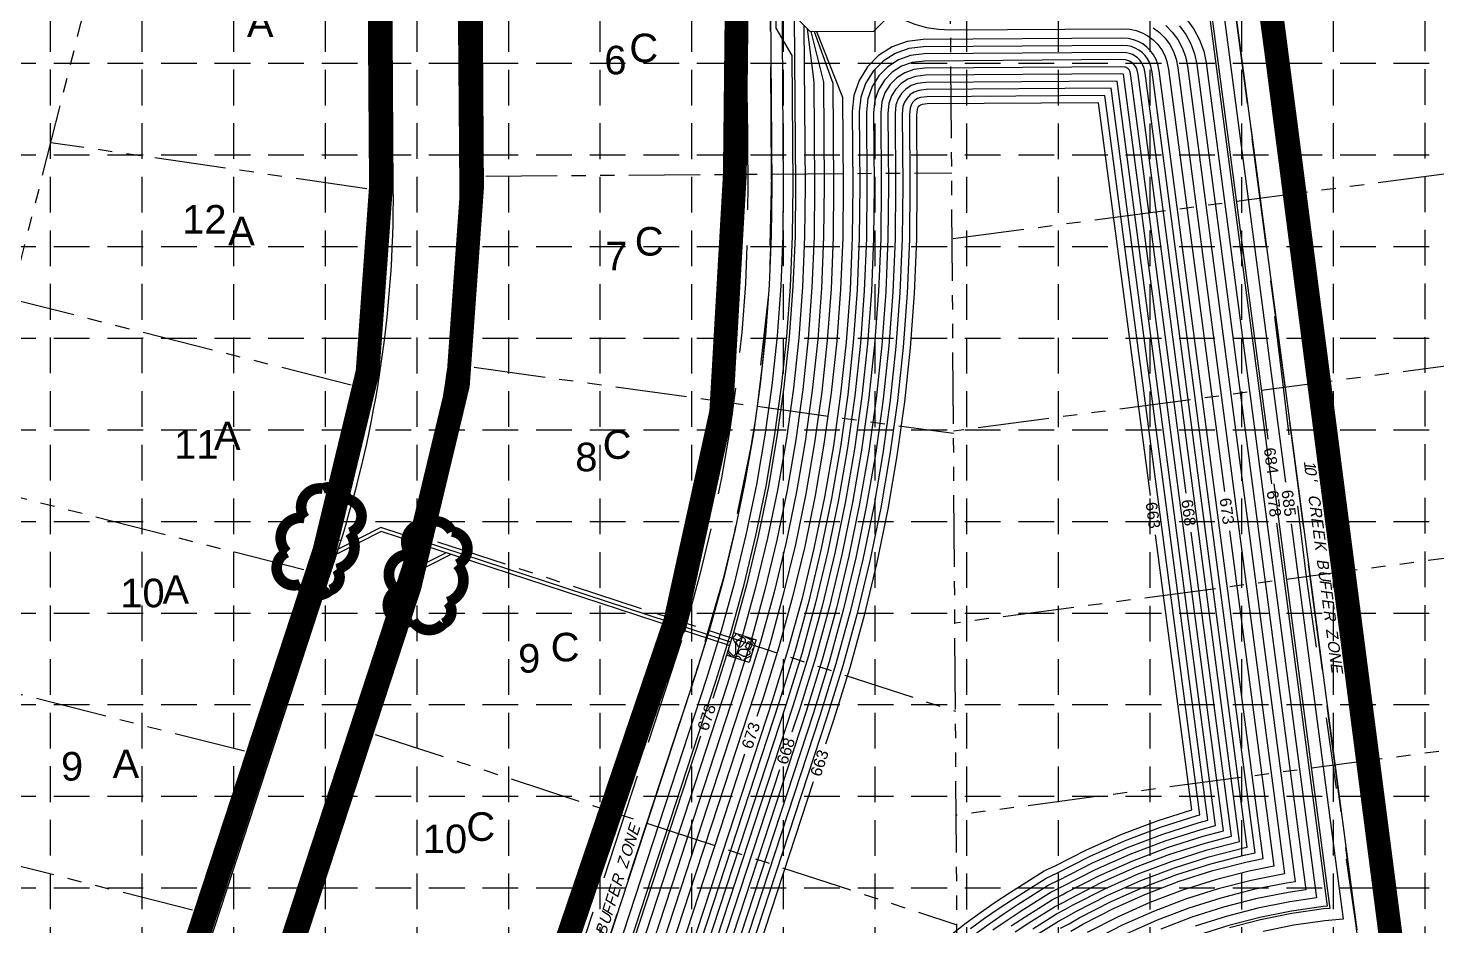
# Model space of a CAD drawing. Header units: inches. Extents: x 2374673 to 2376216, y 6907678 to 6910144.
# Drawn here: x 2375243 to 2375834, y 6909395 to 6909772 of the extents above; entities that cross this region are included whole.
import ezdxf
from ezdxf.enums import TextEntityAlignment as Align

# ---------------------------------------------------------------- set-up
doc = ezdxf.new("R2010")
doc.units = ezdxf.units.IN
doc.header["$LTSCALE"] = 60
doc.header["$MEASUREMENT"] = 0
for name, pattern in [('DASH', [1, 0.5, -0.5]), ('DASHED', [0.75, 0.5, -0.25]), ('HIDDEN', [0.375, 0.25, -0.125]), ('LEADER_LINE', [2, 1, 1]), ('LONG_DASH', [1, 0.75, -0.25]), ('LONG_TWO_SHORT', [1, 0.5, -0.1, 0.1, -0.1, 0.1, -0.1])]:
    doc.linetypes.add(name, pattern=pattern)
for name, color, linetype in [('100_WSE', 4, 'Continuous'), ('CREEK_BUFFER', 4, 'LEADER_LINE'), ('CURB', 5, 'Continuous'), ('Erosion Blanket', 84, 'Continuous'), ('GRADING_PAD-TEXT', 11, 'Continuous'), ('GRADING_POND', 5, 'Continuous'), ('GRID', 254, 'DASHED'), ('Inlet Protection', 5, 'Continuous'), ('LOT__40', 4, 'Continuous'), ('LOT_LINES', 13, 'LONG_TWO_SHORT'), ('SD_INLETS', 5, 'Continuous'), ('SD_PIPE', 1, 'Continuous'), ('Silt Fence', 200, 'Continuous')]:
    doc.layers.add(name, color=color, linetype=linetype)
doc.styles.add('LEROY_08', font='leroy', dxfattribs={"oblique": 15})
doc.styles.get("Standard").update_dxf_attribs({"font": 'ARIAL.TTF'})

# ---------------------------------------------------------------- blocks, each defined once
blk = doc.blocks.new('A$C166458B7')
at = {"layer": 'CREEK_BUFFER', "color": 250, "linetype": 'Continuous', "style": 'LEROY_08', "oblique": 15}
for s, p in [('1', (-0.15, 88.46)), ('0', (0.17, 86.08)), ("'", (0.79, 81.32)), ('C', (1.74, 74.18)), ('R', (2.37, 69.42)), ('E', (2.99, 64.66)), ('E', (3.62, 59.9)), ('K', (4.25, 55.14)), ('B', (5.3, 47.21)), ('U', (5.93, 42.45)), ('F', (6.45, 38.49)), ('F', (6.98, 34.52)), ('E', (7.5, 30.56)), ('R', (8.13, 25.8)), ('Z', (9.18, 17.87)), ('O', (9.8, 13.11)), ('N', (10.43, 8.35)), ('E', (11.06, 3.59))]:
    blk.add_text(s, height=4.8, rotation=277.52543, dxfattribs=at).set_placement(p)

msp = doc.modelspace()

# ---------------------------------------------------------------- linework, layer by layer
at = {"layer": '100_WSE', "color": 250, "linetype": 'DASH'}
for p, q in [((2375760.28, 6909700.23), (2375747.3, 6909796.8)), ((2375554.42, 6909785.64), (2375554.95, 6909710.45)), ((2375554.95, 6909710.45), (2375553.7, 6909659.99)), ((2375769.83, 6909620.8), (2375760.28, 6909700.23)), ((2375553.7, 6909659.99), (2375546.56, 6909597.27)), ((2375779.47, 6909541.38), (2375769.83, 6909620.8)), ((2375546.56, 6909597.27), (2375535.32, 6909542.81)), ((2375535.32, 6909542.81), (2375523.01, 6909500.32)), ((2375800.63, 6909393.07), (2375779.47, 6909541.38)), ((2375523.01, 6909500.32), (2375462.62, 6909315.76))]:
    msp.add_line(p, q, dxfattribs=at)
at = {"layer": 'CREEK_BUFFER', "color": 250, "linetype": 'LONG_DASH'}
for p, q in [((2375554.95, 6909710.45), (2375554.32, 6909800.44)), ((2375554.99, 6909705.46), (2375554.95, 6909710.45)), ((2375548.97, 6909612.92), (2375548.97, 6909612.92)), ((2375528.81, 6909519), (2375528.81, 6909519)), ((2375502.56, 6909437.84), (2375523.01, 6909500.32)), ((2375476.13, 6909357.05), (2375502.56, 6909437.84))]:
    msp.add_line(p, q, dxfattribs=at)
at = {"layer": 'CREEK_BUFFER', "color": 250, "linetype": 'LONG_DASH', "flags": 128}
for points in [[(2375801.95, 6909383.13), (2375746.64, 6909801.79)], [(2375756.72, 6909801.86), (2375811.97, 6909383.62)], [(2375544.32, 6909800.37), (2375544.99, 6909705.47), (2375544.8, 6909684.86), (2375543.95, 6909664.35), (2375542.43, 6909643.88), (2375540.26, 6909623.47), (2375537.43, 6909603.13), (2375533.94, 6909582.91), (2375529.8, 6909562.8), (2375525.01, 6909542.84), (2375517.25, 6909514.58)], [(2375517.17, 6909514.6), (2375362.65, 6909042.44)]]:
    msp.add_lwpolyline(points, dxfattribs=at)
at = {"layer": 'CREEK_BUFFER', "color": 250, "linetype": 'LONG_DASH'}
for start, end in [(352.15798, 0.402), (343.61695, 352.15798), (341.87925, 343.61695)]:
    msp.add_arc((2374910, 6909700.93), 645, start, end, dxfattribs=at)
at = {"layer": 'CURB', "color": 250, "linetype": 'Continuous', "flags": 128}
msp.add_lwpolyline([(2375933.03, 6909378.44), (2375933.03, 6909378.44, 0.438794), (2375951.89, 6909401.04), (2375899.67, 6909796.35, 0.37825), (2375879.7, 6909813.73), (2375443.25, 6909810.66, 0.414214), (2375423.39, 6909790.52), (2375423.99, 6909704.54, -0.080997), (2375398.51, 6909541.07), (2375247.05, 6909078.25, 0.433811), (2375261.12, 6909052.65), (2375297.77, 6909043.3, 0.105177), (2375499.83, 6909035.16), (2375499.83, 6909035.16)], format="xyb", dxfattribs=at)
msp.add_lwpolyline([(2375165.68, 6908773.84), (2375165.68, 6908773.84, -0.014433), (2375163.27, 6908760.43), (2375163.27, 6908760.43, -0.594877), (2375129.6, 6908750.35), (2375129.6, 6908750.35, 0.048301), (2375090.22, 6908782.59), (2375090.22, 6908782.59), (2374921.17, 6908895.63, -0.317424), (2374912.9, 6908917.16), (2375134.87, 6909793.55, -0.341328), (2375154.12, 6909808.64), (2375375.25, 6909810.19, -0.414214), (2375395.39, 6909790.33), (2375395.99, 6909704.34), (2375395.99, 6909704.34, -0.080997), (2375371.9, 6909549.77), (2375371.9, 6909549.77), (2375219.49, 6909084.04), (2375219.49, 6909084.04, 0.041854), (2375199.69, 6909000.46), (2375199.69, 6909000.46), (2375165.68, 6908773.84)], format="xyb", close=True, dxfattribs=at)
at = {"layer": 'Erosion Blanket', "const_width": 10, "flags": 128}
msp.add_lwpolyline([(2374923.15, 6908900.94), (2374924.87, 6908899.01), (2374934.71, 6908892.83), (2374943.83, 6908886.63), (2375123.9, 6908762.72), (2375135.2, 6908753.26), (2375144.15, 6908749.06), (2375153.63, 6908753.1), (2375158.69, 6908762.95), (2375194.61, 6909003.44), (2375214.89, 6909088.26), (2375337.2, 6909460.75), (2375367.2, 6909552.29), (2375385.33, 6909627.35), (2375390.93, 6909705.06), (2375390.32, 6909790.2), (2375384.73, 6909802.27), (2375374.01, 6909805.26), (2375154.14, 6909803.7), (2375143.85, 6909799.66), (2375139.27, 6909791.28), (2374917.99, 6908916.08), (2374918.74, 6908906.63)], close=True, dxfattribs=at)
msp.add_lwpolyline([(2375399.27, 6909033.58), (2375369.82, 6909038.2), (2375318.76, 6909045.61), (2375294.79, 6909049.14), (2375262.19, 6909056.81), (2375252.44, 6909066.14), (2375252.2, 6909078.34), (2375331.43, 6909319.28), (2375402.95, 6909537.36), (2375423.24, 6909621.96), (2375429.18, 6909704.81), (2375428.63, 6909790.61), (2375433.96, 6909802.36), (2375444.99, 6909805.5), (2375746.69, 6909807.55)], dxfattribs=at)
at = {"layer": 'GRADING_POND', "color": 5, "linetype": 'Continuous', "flags": 128}
msp.add_lwpolyline([(2375422.8, 6909178.02), (2375527.76, 6909498.77), (2375533.98, 6909518.84), (2375539.54, 6909539.1), (2375544.44, 6909559.54), (2375548.68, 6909580.12), (2375552.25, 6909600.82), (2375555.15, 6909621.64), (2375557.37, 6909642.53), (2375558.92, 6909663.48), (2375559.79, 6909684.48), (2375559.99, 6909705.49), (2375559.39, 6909790.48, -0.414214), (2375564.36, 6909795.51), (2375742.26, 6909796.76)], format="xyb", dxfattribs=at)
for points in [[(2375742.26, 6909796.76), (2375770.76, 6909581.04)], [(2375747.22, 6909797.42), (2375800.63, 6909393.07)], [(2375736.87, 6909791.72), (2375764.8, 6909580.31)], [(2375737.75, 6909792.73), (2375763.33, 6909599.06)], [(2375430.01, 6909187.18), (2375531.56, 6909497.51), (2375537.82, 6909517.72), (2375543.41, 6909538.11), (2375548.34, 6909558.67), (2375552.61, 6909579.37), (2375556.2, 6909600.21), (2375559.12, 6909621.15), (2375561.36, 6909642.17), (2375562.92, 6909663.25), (2375563.79, 6909684.38), (2375563.99, 6909705.53), (2375563.6, 6909760.27), (2375556.88, 6909771.73), (2375556.77, 6909786.96)], [(2375605.28, 6909777.97), (2375610.44, 6909775.22), (2375615.15, 6909773.35), (2375620.03, 6909772.01), (2375625.02, 6909771.22), (2375630.08, 6909770.97), (2375702.01, 6909771.48), (2375705.32, 6909771.26), (2375708, 6909770.69), (2375710.57, 6909769.74), (2375712.97, 6909768.43), (2375715.17, 6909766.78), (2375717.1, 6909764.84), (2375718.73, 6909762.64), (2375720.02, 6909760.22), (2375720.96, 6909757.65), (2375721.63, 6909754.4), (2375745.04, 6909577.18)], [(2375568.51, 6909772.91), (2375568.99, 6909705.55), (2375568.79, 6909684.25), (2375567.91, 6909662.97), (2375566.34, 6909641.72), (2375564.08, 6909620.54), (2375561.14, 6909599.44), (2375557.52, 6909578.44), (2375553.22, 6909557.58), (2375548.25, 6909536.86), (2375542.62, 6909516.32), (2375536.32, 6909495.97), (2375518.25, 6909440.74), (2375511.59, 6909420.4), (2375435.52, 6909187.94)], [(2375569.83, 6909771.62), (2375572.68, 6909749.02), (2375572.99, 6909705.58), (2375572.79, 6909684.15), (2375571.9, 6909662.74), (2375570.32, 6909641.36), (2375568.05, 6909620.05), (2375565.09, 6909598.82), (2375561.45, 6909577.7), (2375557.13, 6909556.71), (2375552.13, 6909535.87), (2375546.46, 6909515.2), (2375540.12, 6909494.72), (2375522.05, 6909439.5), (2375515.39, 6909419.16), (2375440.14, 6909189.21)], [(2375564.49, 6909776.88), (2375564.99, 6909705.53), (2375564.79, 6909684.35), (2375563.91, 6909663.2), (2375562.35, 6909642.08), (2375560.11, 6909621.03), (2375557.19, 6909600.05), (2375553.59, 6909579.19), (2375549.32, 6909558.45), (2375544.38, 6909537.86), (2375538.78, 6909517.44), (2375532.52, 6909497.21), (2375530.23, 6909490.24)], [(2375715.14, 6909771.8), (2375717.8, 6909769.81), (2375720.14, 6909767.45), (2375722.11, 6909764.79), (2375723.69, 6909761.86), (2375724.82, 6909758.74), (2375725.58, 6909755.06), (2375770.28, 6909416.68), (2375756.37, 6909413.89), (2375742.46, 6909410.29), (2375728.77, 6909405.95), (2375715.33, 6909400.85), (2375702.2, 6909395.03), (2375689.4, 6909388.5)], [(2375720.43, 6909772.83), (2375723.18, 6909770.07), (2375725.5, 6909766.93), (2375727.35, 6909763.5), (2375728.68, 6909759.83), (2375729.52, 6909755.73), (2375774.76, 6909413.29), (2375771.14, 6909412.77), (2375757.27, 6909409.99), (2375743.57, 6909406.45), (2375730.08, 6909402.17), (2375716.86, 6909397.15), (2375703.92, 6909391.42)], [(2375726.22, 6909772.68), (2375728.89, 6909769.08), (2375731.01, 6909765.14), (2375732.54, 6909760.93), (2375733.47, 6909756.4), (2375779.25, 6909409.89), (2375771.82, 6909408.83), (2375758.16, 6909406.09), (2375744.68, 6909402.6), (2375731.4, 6909398.39), (2375718.38, 6909393.45)], [(2375729.26, 6909775.3), (2375732.27, 6909771.23), (2375734.67, 6909766.78), (2375736.39, 6909762.02), (2375737.42, 6909757.07), (2375783.73, 6909406.5), (2375772.5, 6909404.88), (2375759.06, 6909402.19), (2375745.78, 6909398.76), (2375732.72, 6909394.61)], [(2375571.39, 6909770.31), (2375576.68, 6909749.02), (2375576.99, 6909705.61), (2375576.79, 6909684.05), (2375575.9, 6909662.51), (2375574.31, 6909641), (2375572.02, 6909619.56), (2375569.04, 6909598.21), (2375565.38, 6909576.96), (2375561.03, 6909555.84), (2375556, 6909534.87), (2375550.3, 6909514.08), (2375543.92, 6909493.48), (2375525.85, 6909438.25), (2375519.19, 6909417.92), (2375444.76, 6909190.47)], [(2375572.77, 6909770.32), (2375580.69, 6909748.56), (2375580.99, 6909705.64), (2375580.79, 6909683.95), (2375579.89, 6909662.27), (2375578.29, 6909640.64), (2375575.99, 6909619.07), (2375573, 6909597.59), (2375569.31, 6909576.21), (2375564.93, 6909554.97), (2375559.87, 6909533.88), (2375554.14, 6909512.96), (2375547.72, 6909492.24), (2375529.65, 6909437.01), (2375523, 6909416.67), (2375449.39, 6909191.74)], [(2375680.57, 6909392.61), (2375685.57, 6909395.52), (2375698.76, 6909402.25), (2375712.29, 6909408.25), (2375726.14, 6909413.5), (2375740.25, 6909417.99), (2375754.59, 6909421.69), (2375761.37, 6909423.05), (2375717.68, 6909753.73), (2375717.1, 6909756.56), (2375716.36, 6909758.59), (2375715.34, 6909760.49), (2375714.06, 6909762.23), (2375712.53, 6909763.76), (2375710.81, 6909765.05), (2375708.91, 6909766.09), (2375706.88, 6909766.84), (2375704.77, 6909767.29), (2375701.89, 6909767.48), (2375618.56, 6909766.89), (2375611.89, 6909766.09), (2375605.56, 6909763.83), (2375599.9, 6909760.22), (2375595.18, 6909755.43), (2375591.65, 6909749.72), (2375589.47, 6909743.36), (2375588.77, 6909736.68), (2375588.77, 6909736.68), (2375588.99, 6909705.69), (2375588.79, 6909683.75), (2375587.88, 6909661.81), (2375586.26, 6909639.92), (2375583.93, 6909618.1), (2375580.9, 6909596.36), (2375577.17, 6909574.73), (2375572.74, 6909553.23), (2375567.62, 6909531.88), (2375561.82, 6909510.72), (2375555.33, 6909489.75), (2375460.1, 6909199.12)], [(2375573.81, 6909770.33), (2375584.73, 6909742.79), (2375584.99, 6909705.67), (2375584.79, 6909683.85), (2375583.88, 6909662.04), (2375582.27, 6909640.28), (2375579.96, 6909618.59), (2375576.95, 6909596.97), (2375573.24, 6909575.47), (2375568.84, 6909554.1), (2375563.75, 6909532.88), (2375557.98, 6909511.84), (2375551.52, 6909490.99), (2375548.79, 6909482.64)], [(2375676.28, 6909393.81), (2375679.84, 6909395.65), (2375684.13, 6909398.15), (2375697.47, 6909404.96), (2375711.15, 6909411.03), (2375725.15, 6909416.34), (2375739.42, 6909420.87), (2375753.92, 6909424.61), (2375758.03, 6909425.44), (2375714.72, 6909753.23), (2375714.21, 6909755.74), (2375713.62, 6909757.36), (2375712.8, 6909758.88), (2375711.77, 6909760.27), (2375710.56, 6909761.49), (2375709.18, 6909762.52), (2375707.66, 6909763.35), (2375706.04, 6909763.95), (2375704.36, 6909764.31), (2375701.8, 6909764.48), (2375618.75, 6909763.89), (2375612.58, 6909763.16), (2375606.89, 6909761.12), (2375601.8, 6909757.87), (2375597.56, 6909753.57), (2375594.38, 6909748.43), (2375592.42, 6909742.71), (2375591.77, 6909736.54), (2375591.77, 6909736.54), (2375591.99, 6909705.69), (2375591.78, 6909683.67), (2375590.87, 6909661.64), (2375589.24, 6909639.65), (2375586.91, 6909617.73), (2375583.87, 6909595.9), (2375580.12, 6909574.17), (2375575.67, 6909552.58), (2375570.53, 6909531.14), (2375564.7, 6909509.88), (2375558.19, 6909488.84), (2375464.47, 6909202.81)], [(2375666.23, 6909391.03), (2375675.42, 6909396.81), (2375679.1, 6909398.7), (2375682.7, 6909400.79), (2375696.18, 6909407.67), (2375710.01, 6909413.81), (2375724.16, 6909419.17), (2375738.59, 6909423.75), (2375753.24, 6909427.54), (2375754.69, 6909427.83), (2375711.76, 6909752.73), (2375711.31, 6909754.92), (2375710.87, 6909756.13), (2375710.26, 6909757.27), (2375709.49, 6909758.3), (2375708.58, 6909759.22), (2375707.55, 6909760), (2375706.42, 6909760.61), (2375705.21, 6909761.06), (2375703.94, 6909761.33), (2375701.72, 6909761.48), (2375618.94, 6909760.9), (2375613.27, 6909760.22), (2375608.22, 6909758.41), (2375603.7, 6909755.52), (2375599.93, 6909751.7), (2375597.11, 6909747.14), (2375595.37, 6909742.06), (2375594.77, 6909736.39), (2375594.77, 6909736.39), (2375594.99, 6909705.69), (2375594.78, 6909683.59), (2375593.87, 6909661.47), (2375592.23, 6909639.38), (2375589.89, 6909617.37), (2375586.83, 6909595.43), (2375583.07, 6909573.61), (2375578.6, 6909551.92), (2375573.43, 6909530.39), (2375567.58, 6909509.04), (2375561.04, 6909487.93), (2375468.84, 6909206.51)], [(2375554.61, 6909759.57), (2375554.99, 6909705.46), (2375554.8, 6909684.61), (2375553.93, 6909663.77), (2375552.39, 6909642.98), (2375550.19, 6909622.25), (2375547.31, 6909601.59), (2375543.76, 6909581.05), (2375539.56, 6909560.62), (2375534.69, 6909540.35), (2375529.18, 6909520.24), (2375523.01, 6909500.32), (2375427.08, 6909207.17), (2375407.71, 6909147.98)], [(2375664.61, 6909393.56), (2375674.56, 6909399.81), (2375678.36, 6909401.74), (2375681.26, 6909403.42), (2375694.88, 6909410.38), (2375708.87, 6909416.58), (2375723.18, 6909422.01), (2375737.76, 6909426.64), (2375751.35, 6909430.15), (2375708.8, 6909752.23), (2375708.42, 6909754.1), (2375708.13, 6909754.9), (2375707.72, 6909755.66), (2375707.21, 6909756.34), (2375706.61, 6909756.95), (2375705.92, 6909757.47), (2375705.17, 6909757.88), (2375704.37, 6909758.17), (2375703.53, 6909758.35), (2375701.63, 6909758.48), (2375619.13, 6909757.9), (2375613.96, 6909757.28), (2375609.55, 6909755.7), (2375605.6, 6909753.18), (2375602.3, 6909749.84), (2375599.84, 6909745.85), (2375598.32, 6909741.41), (2375597.77, 6909736.24), (2375597.77, 6909736.24), (2375597.99, 6909705.68), (2375597.78, 6909683.52), (2375596.86, 6909661.3), (2375595.22, 6909639.12), (2375592.87, 6909617), (2375589.8, 6909594.97), (2375586.02, 6909573.05), (2375581.53, 6909551.27), (2375576.34, 6909529.64), (2375570.46, 6909508.19), (2375563.9, 6909487.02), (2375473.21, 6909210.21)], [(2375728.99, 6909576.52), (2375705.84, 6909751.73), (2375705.52, 6909753.28), (2375705.38, 6909753.67), (2375705.18, 6909754.05), (2375704.93, 6909754.38), (2375704.63, 6909754.68), (2375704.3, 6909754.94), (2375703.93, 6909755.14), (2375703.53, 6909755.28), (2375703.12, 6909755.37), (2375701.54, 6909755.47), (2375619.32, 6909754.9), (2375614.66, 6909754.34), (2375610.88, 6909752.99), (2375607.49, 6909750.83), (2375604.68, 6909747.97), (2375602.56, 6909744.56), (2375601.27, 6909740.76), (2375600.77, 6909736.09), (2375600.99, 6909705.68), (2375600.78, 6909683.44), (2375599.86, 6909661.12), (2375598.21, 6909638.85), (2375595.84, 6909616.63), (2375592.76, 6909594.51), (2375588.96, 6909572.5), (2375584.46, 6909550.62), (2375579.25, 6909528.9), (2375573.34, 6909507.35), (2375566.76, 6909486.1), (2375563.48, 6909476.09)], [(2375655.5, 6909394.75), (2375661.36, 6909398.6), (2375672.83, 6909405.82), (2375676.89, 6909407.82), (2375678.38, 6909408.69), (2375692.3, 6909415.8), (2375706.59, 6909422.13), (2375721.2, 6909427.67), (2375736.1, 6909432.41), (2375744.71, 6909434.63), (2375702.89, 6909751.23), (2375702.64, 6909752.4), (2375701.45, 6909752.47), (2375619.5, 6909751.9), (2375615.35, 6909751.4), (2375612.21, 6909750.28), (2375609.39, 6909748.48), (2375607.05, 6909746.1), (2375605.29, 6909743.27), (2375604.21, 6909740.11), (2375603.77, 6909735.95), (2375603.77, 6909735.95), (2375603.99, 6909705.68), (2375603.78, 6909683.37), (2375602.85, 6909660.95), (2375601.2, 6909638.58), (2375598.82, 6909616.27), (2375595.72, 6909594.05), (2375591.91, 6909571.94), (2375587.39, 6909549.96), (2375582.15, 6909528.15), (2375576.22, 6909506.51), (2375569.62, 6909485.19), (2375481.94, 6909217.61)], [(2375647.88, 6909393.12), (2375653.82, 6909397.24), (2375659.74, 6909401.13), (2375671.97, 6909408.82), (2375676.15, 6909410.86), (2375676.95, 6909411.33), (2375691.01, 6909418.51), (2375705.45, 6909424.91), (2375720.22, 6909430.51), (2375735.27, 6909435.29), (2375741.39, 6909436.87), (2375700.09, 6909749.46), (2375619.69, 6909748.9), (2375616.04, 6909748.46), (2375613.54, 6909747.57), (2375611.29, 6909746.13), (2375609.42, 6909744.24), (2375608.02, 6909741.98), (2375607.16, 6909739.46), (2375606.78, 6909735.8), (2375606.78, 6909735.8), (2375606.99, 6909705.67), (2375606.78, 6909683.29), (2375605.85, 6909660.78), (2375604.19, 6909638.31), (2375601.8, 6909615.9), (2375598.69, 6909593.58), (2375594.86, 6909571.38), (2375590.31, 6909549.31), (2375585.06, 6909527.4), (2375579.1, 6909505.67), (2375572.48, 6909484.28), (2375486.31, 6909221.31)], [(2375640.24, 6909391.25), (2375646.14, 6909395.56), (2375652.14, 6909399.73), (2375658.12, 6909403.65), (2375671.11, 6909411.82), (2375675.41, 6909413.91), (2375675.51, 6909413.96), (2375689.72, 6909421.22), (2375704.31, 6909427.69), (2375719.23, 6909433.34), (2375734.44, 6909438.17), (2375738.06, 6909439.11), (2375697.46, 6909746.45), (2375619.88, 6909745.9), (2375616.73, 6909745.52), (2375614.86, 6909744.86), (2375613.19, 6909743.79), (2375611.8, 6909742.37), (2375610.75, 6909740.68), (2375610.11, 6909738.81), (2375609.78, 6909735.65), (2375609.78, 6909735.65), (2375609.99, 6909705.67), (2375609.78, 6909683.21), (2375608.84, 6909660.6), (2375607.17, 6909638.04), (2375604.78, 6909615.54), (2375601.65, 6909593.12), (2375597.81, 6909570.82), (2375593.24, 6909548.66), (2375587.96, 6909526.65), (2375581.98, 6909504.83), (2375575.34, 6909483.37), (2375490.68, 6909225.01)], [(2375638.44, 6909393.65), (2375644.4, 6909398.01), (2375650.46, 6909402.21), (2375656.5, 6909406.18), (2375670.24, 6909414.82), (2375674.69, 6909416.91), (2375688.43, 6909423.93), (2375703.17, 6909430.46), (2375718.24, 6909436.18), (2375733.61, 6909441.06), (2375734.74, 6909441.35), (2375694.84, 6909743.43), (2375620.07, 6909742.9), (2375617.43, 6909742.59), (2375616.19, 6909742.14), (2375615.09, 6909741.44), (2375614.17, 6909740.51), (2375613.48, 6909739.39), (2375613.06, 6909738.15), (2375612.78, 6909735.5), (2375612.78, 6909735.5), (2375612.99, 6909705.67), (2375612.78, 6909683.14), (2375611.84, 6909660.43), (2375610.16, 6909637.77), (2375607.76, 6909615.17), (2375604.62, 6909592.66), (2375600.76, 6909570.27), (2375596.17, 6909548.01), (2375590.87, 6909525.91), (2375584.86, 6909503.99), (2375578.2, 6909482.46), (2375495.05, 6909228.7)], [(2375714, 6909575.44), (2375692.21, 6909740.41), (2375620.26, 6909739.9), (2375618.12, 6909739.65), (2375617.52, 6909739.43), (2375616.99, 6909739.09), (2375616.54, 6909738.64), (2375616.21, 6909738.1), (2375616.01, 6909737.5), (2375615.78, 6909735.36), (2375615.99, 6909705.67), (2375615.78, 6909683.06), (2375614.83, 6909660.26), (2375613.15, 6909637.5), (2375610.73, 6909614.8), (2375607.58, 6909592.2), (2375603.7, 6909569.71), (2375599.1, 6909547.35), (2375593.78, 6909525.16), (2375587.74, 6909503.15), (2375581.05, 6909481.55), (2375577.61, 6909471.05)], [(2375765.8, 6909580.36), (2375789.35, 6909402.11), (2375786.64, 6909401.87), (2375773.35, 6909399.95), (2375760.17, 6909397.31), (2375747.16, 6909393.95)], [(2375630.73, 6909391.5), (2375636.64, 6909396.05), (2375642.66, 6909400.45), (2375648.78, 6909404.7), (2375654.87, 6909408.7), (2375669.38, 6909417.82), (2375673.94, 6909419.98), (2375674.07, 6909419.97), (2375687.14, 6909426.64), (2375702.03, 6909433.24), (2375717.26, 6909439.01), (2375731.43, 6909443.51), (2375716.18, 6909558.94)], [(2375657.17, 6909392.26), (2375662.98, 6909396.08), (2375673.69, 6909402.81), (2375677.62, 6909404.78), (2375679.82, 6909406.06), (2375693.59, 6909413.09), (2375707.73, 6909419.36), (2375722.19, 6909424.84), (2375736.93, 6909429.52), (2375748.03, 6909432.39), (2375731.17, 6909560.03)], [(2375747.22, 6909560.69), (2375765.82, 6909419.86), (2375755.48, 6909417.79), (2375741.36, 6909414.14), (2375727.45, 6909409.72), (2375713.81, 6909404.55), (2375700.48, 6909398.64), (2375687.49, 6909392.01)], [(2375766.98, 6909563.81), (2375788.22, 6909403.01), (2375786.53, 6909402.86), (2375773.18, 6909400.94), (2375759.95, 6909398.29), (2375746.89, 6909394.91), (2375734.03, 6909390.83)], [(2375773.07, 6909563.56), (2375794.99, 6909397.59), (2375787.22, 6909396.9), (2375774.19, 6909395.02), (2375761.29, 6909392.44)], [(2375525.06, 6909474.42), (2375430.89, 6909186.68)], [(2375543.62, 6909466.83), (2375533.45, 6909435.77), (2375526.8, 6909415.43), (2375454.4, 6909194.2)], [(2375558.3, 6909460.28), (2375477.58, 6909213.91)], [(2375572.43, 6909455.23), (2375499.42, 6909232.4)]]:
    msp.add_lwpolyline(points, dxfattribs=at)
at = {"layer": 'GRID', "linetype": 'HIDDEN'}
for p, q in [((2375252.21, 6907871.78), (2375252.21, 6910103.21)), ((2375290.68, 6907871.78), (2375290.68, 6910103.21)), ((2375329.15, 6907871.77), (2375329.15, 6910103.21)), ((2375367.62, 6907871.76), (2375367.62, 6910103.21)), ((2375406.09, 6907871.76), (2375406.09, 6910103.21)), ((2375444.56, 6907871.75), (2375444.56, 6910103.21)), ((2375483.04, 6907871.75), (2375483.04, 6910103.21)), ((2375521.51, 6907871.74), (2375521.51, 6910103.21)), ((2375559.98, 6907871.73), (2375559.98, 6910103.21)), ((2375598.45, 6907871.73), (2375598.45, 6910103.21)), ((2375636.92, 6907871.72), (2375636.92, 6910103.21)), ((2375675.39, 6907871.72), (2375675.39, 6910103.21)), ((2375713.87, 6907871.71), (2375713.87, 6910103.21)), ((2375752.34, 6907871.7), (2375752.34, 6910103.21)), ((2375790.99, 6907871.79), (2375790.81, 6910103.21)), ((2375829.42, 6907871.98), (2375829.28, 6910103.21)), ((2374713.6, 6909756.97), (2376175.53, 6909756.97)), ((2374713.6, 6909718.5), (2376175.53, 6909718.5)), ((2374713.6, 6909680.02), (2376175.53, 6909680.02)), ((2374713.6, 6909641.55), (2376175.53, 6909641.55)), ((2374713.6, 6909603.08), (2376175.53, 6909603.08)), ((2374713.6, 6909564.61), (2376175.53, 6909564.61)), ((2374713.6, 6909526.14), (2376175.53, 6909526.14)), ((2374713.6, 6909487.67), (2376175.53, 6909487.67)), ((2374713.6, 6909449.19), (2376175.53, 6909449.19)), ((2374713.6, 6909410.72), (2376175.53, 6909410.72))]:
    msp.add_line(p, q, dxfattribs=at)
at = {"layer": 'Inlet Protection', "color": 5, "const_width": 4.48}
for points in [[(2375377.88, 6909559.87, 0.520567), (2375377.88, 6909559.87, 0.765195), (2375376.92, 6909573.89, 0.417879), (2375366.48, 6909578.36, 0.6649), (2375358.9, 6909565.99, 0.744833), (2375351.39, 6909551.61, 0.975642), (2375357.07, 6909538.3, 0.520567), (2375369.6, 6909535.75, 0.520567), (2375372.39, 6909544.55, 0.540264), (2375377.88, 6909559.87)], [(2375423, 6909546.47, 0.520567), (2375423, 6909546.47, 0.765195), (2375420.69, 6909560.32, 0.417879), (2375409.86, 6909563.77, 0.6649), (2375403.52, 6909550.73, 0.744833), (2375397.42, 6909535.69, 0.975642), (2375404.37, 6909522.98, 0.520567), (2375417.08, 6909521.66, 0.520567), (2375419.01, 6909530.69, 0.540264), (2375423, 6909546.47)]]:
    msp.add_lwpolyline(points, format="xyb", close=True, dxfattribs=at)
at = {"layer": 'LOT_LINES', "color": 250, "linetype": 'LONG_TWO_SHORT', "flags": 128}
for points in [[(2375027.86, 6908837.52), (2375271.25, 6909798.46)], [(2375633.42, 6909305.58), (2375629.94, 6909800.97)], [(2375384.99, 6909704.26), (2375252.29, 6909723.6)], [(2375898.85, 6909718.54), (2375630.77, 6909683.13)], [(2375434.95, 6909709.6), (2375630.57, 6909710.98)], [(2375378.37, 6909621.8), (2375235.66, 6909657.95)], [(2375909.33, 6909639.23), (2375631.33, 6909602.51)], [(2375430.09, 6909629.3), (2375631.34, 6909601.58)], [(2375358.53, 6909544.3), (2375216.02, 6909580.39)], [(2375919.81, 6909559.92), (2375631.9, 6909521.88)], [(2375414.62, 6909556.05), (2375632.16, 6909484.86)], [(2375333.59, 6909468.09), (2375196.38, 6909502.84)], [(2375930.29, 6909480.61), (2375632.47, 6909441.26)], [(2375388.52, 6909475.16), (2375632.79, 6909395.22)], [(2375311.77, 6909401.41), (2375179.19, 6909434.99)]]:
    msp.add_lwpolyline(points, dxfattribs=at)
at = {"layer": 'SD_INLETS', "color": 250, "linetype": 'Continuous', "flags": 128}
for points in [[(2375371.04, 6909547.13), (2375368.19, 6909548.06), (2375371.28, 6909557.57), (2375374.13, 6909556.64), (2375371.04, 6909547.13)], [(2375400.54, 6909537.62), (2375397.68, 6909538.55), (2375400.79, 6909548.06), (2375403.64, 6909547.12), (2375400.54, 6909537.62)]]:
    msp.add_lwpolyline(points, close=True, dxfattribs=at)
at = {"layer": 'SD_PIPE', "color": 1, "linetype": 'Continuous'}
for p, q in [((2375540, 6909517), (2375540, 6909517.65)), ((2375541, 6909517), (2375541, 6909517.33)), ((2375537, 6909510), (2375537, 6909511.7)), ((2375538.33, 6909516), (2375539, 6909516)), ((2375539, 6909515.99), (2375540, 6909516.99)), ((2375540, 6909513), (2375539, 6909515)), ((2375540, 6909513.99), (2375541, 6909514.99)), ((2375541, 6909512), (2375540, 6909514)), ((2375540, 6909509), (2375540, 6909513)), ((2375540.99, 6909515), (2375542.99, 6909516)), ((2375542, 6909515.99), (2375541, 6909516.99)), ((2375541, 6909512), (2375542, 6909512)), ((2375542, 6909515.99), (2375542.76, 6909516.75)), ((2375542, 6909511.99), (2375544, 6909513.99)), ((2375542, 6909511.99), (2375544, 6909513.99)), ((2375544, 6909514.99), (2375543, 6909515.99)), ((2375544, 6909516), (2375544, 6909516.34)), ((2375544, 6909514), (2375544, 6909515)), ((2375544, 6909512), (2375545, 6909514)), ((2375545, 6909510.99), (2375544, 6909511.99)), ((2375546.01, 6909515), (2375544.01, 6909516)), ((2375545, 6909514), (2375546, 6909514)), ((2375546, 6909514.99), (2375546.53, 6909515.52)), ((2375547, 6909512.99), (2375546, 6909513.99)), ((2375546, 6909511), (2375547, 6909513)), ((2375546.99, 6909515), (2375547.44, 6909515.22)), ((2375547, 6909514), (2375547, 6909515)), ((2375547.9, 6909513.09), (2375547, 6909513.99)), ((2375547, 6909510.99), (2375547.36, 6909511.35)), ((2375538, 6909507.98), (2375536.36, 6909509.63)), ((2375539, 6909507.98), (2375537, 6909509.98)), ((2375538, 6909507.79), (2375538, 6909508)), ((2375539, 6909507.99), (2375540, 6909508.99)), ((2375539.35, 6909507.34), (2375540, 6909507.99)), ((2375540, 6909508), (2375541, 6909508)), ((2375541, 6909509.99), (2375542, 6909510.99)), ((2375541, 6909509), (2375541, 6909510)), ((2375542, 6909506.99), (2375541, 6909507.98)), ((2375543.01, 6909508), (2375541.01, 6909509)), ((2375542, 6909511), (2375544, 6909511)), ((2375542, 6909506.48), (2375542, 6909507)), ((2375543, 6909508), (2375544, 6909508)), ((2375543.12, 6909506.11), (2375544, 6909506.99)), ((2375543.99, 6909508), (2375545.99, 6909509)), ((2375543.99, 6909507), (2375545.99, 6909508)), ((2375546.01, 6909510), (2375544.01, 6909511)), ((2375545, 6909511), (2375546, 6909511)), ((2375546, 6909509), (2375546, 6909510)), ((2375546.28, 6909507.86), (2375546.01, 6909508)), ((2375547, 6909510.19), (2375547, 6909511))]:
    msp.add_line(p, q, dxfattribs=at)
at = {"layer": 'SD_PIPE', "color": 1, "linetype": 'Continuous', "flags": 128}
for points in [[(2375561.66, 6909786.99), (2375561.72, 6909779.61), (2375571.15, 6909770.31), (2375597.91, 6909770.5), (2375607.22, 6909779.93), (2375607.16, 6909787.31)], [(2375538.93, 6909518), (2375548.45, 6909514.89), (2375548.38, 6909514.64), (2375545.5, 6909505.33), (2375535.99, 6909508.44)]]:
    msp.add_lwpolyline(points, dxfattribs=at)
at = {"layer": 'SD_PIPE', "color": 250, "linetype": 'Continuous', "flags": 128}
for points in [[(2375537.25, 6909512.5), (2375390.98, 6909560.37), (2375372.26, 6909550.88)], [(2375537.69, 6909513.94), (2375390.85, 6909561.99), (2375372.91, 6909552.89)], [(2375420.32, 6909550.77), (2375401.76, 6909541.36)], [(2375418.3, 6909551.43), (2375402.42, 6909543.38)]]:
    msp.add_lwpolyline(points, dxfattribs=at)
at = {"layer": 'Silt Fence', "const_width": 10, "flags": 128}
for points in [[(2375362.37, 6909046.81), (2375403.96, 6909192.8), (2375441.73, 6909308.53), (2375514.55, 6909522.78), (2375533.8, 6909610.5), (2375539.51, 6909710.15), (2375540.49, 6909799.49)], [(2375761.94, 6909799.34), (2375763.07, 6909791.07), (2375815.67, 6909384.25)]]:
    msp.add_lwpolyline(points, dxfattribs=at)

# ---------------------------------------------------------------- block references
at = {"layer": 'Silt Fence'}
msp.add_blockref('A$C166458B7', (2375778.49, 6909501.51), dxfattribs=at)
at = {"layer": 'Silt Fence', "rotation": 154.8486929128046}
msp.add_blockref('A$C166458B7', (2375510.14, 6909430.7), dxfattribs=at)

# ---------------------------------------------------------------- texts
at = {"layer": 'GRADING_PAD-TEXT', "color": 250, "linetype": 'Continuous'}
for s, p in [('A', (2375340.25, 6909767.98, 100)), ('C', (2375501.27, 6909757.38, 100)), ('A', (2375332.39, 6909680.57, 100)), ('C', (2375503.55, 6909676.2, 100)), ('A', (2375326.43, 6909594.54, 100)), ('C', (2375490.08, 6909590.87, 100)), ('A', (2375304.8, 6909530.01, 100)), ('C', (2375468.25, 6909505.83, 100)), ('A', (2375283.85, 6909456.82, 100)), ('C', (2375432.85, 6909430.46, 100))]:
    msp.add_text(s, height=12, dxfattribs=at).set_placement(p, align=Align.CENTER)
at = {"layer": 'GRADING_POND', "color": 5, "linetype": 'Continuous'}
for s, rotation, p in [('684', 277.52543, (2375764.71, 6909590.03, 678)), ('678', 277.52543, (2375765.89, 6909572.06, 678)), ('685', 277.52543, (2375772.1, 6909572.28, 678)), ('663', 277.52542, (2375715.09, 6909567.19, 663)), ('668', 277.52542, (2375730.08, 6909568.27, 668)), ('673', 277.52543, (2375746.13, 6909568.94, 673)), ('678', 71.87925, (2375527.65, 6909482.33, 678)), ('673', 71.87925, (2375546.21, 6909474.74, 673)), ('668', 71.85862, (2375560.89, 6909468.19, 668)), ('663', 71.85862, (2375575.02, 6909463.14, 663))]:
    msp.add_text(s, height=4.8, rotation=rotation, dxfattribs=at).set_placement(p, align=Align.MIDDLE_CENTER)
at = {"layer": 'LOT__40', "color": 250, "linetype": 'Continuous'}
for s, p in [('6', (2375489.38, 6909758.31)), ('7', (2375489.72, 6909676.01)), ('8', (2375477.18, 6909591.65)), ('9', (2375453.19, 6909507.11)), ('10', (2375417.81, 6909431.31))]:
    msp.add_text(s, height=12, dxfattribs=at).set_placement(p, align=Align.MIDDLE_CENTER)
for s, p in [('12', (2375316.78, 6909685.44)), ('11', (2375313.42, 6909590.94)), ('10', (2375290.81, 6909528.54)), ('9', (2375261.25, 6909455.78))]:
    msp.add_text(s, height=12, dxfattribs=at).set_placement(p, align=Align.CENTER)

doc.saveas('drawing.dxf')
